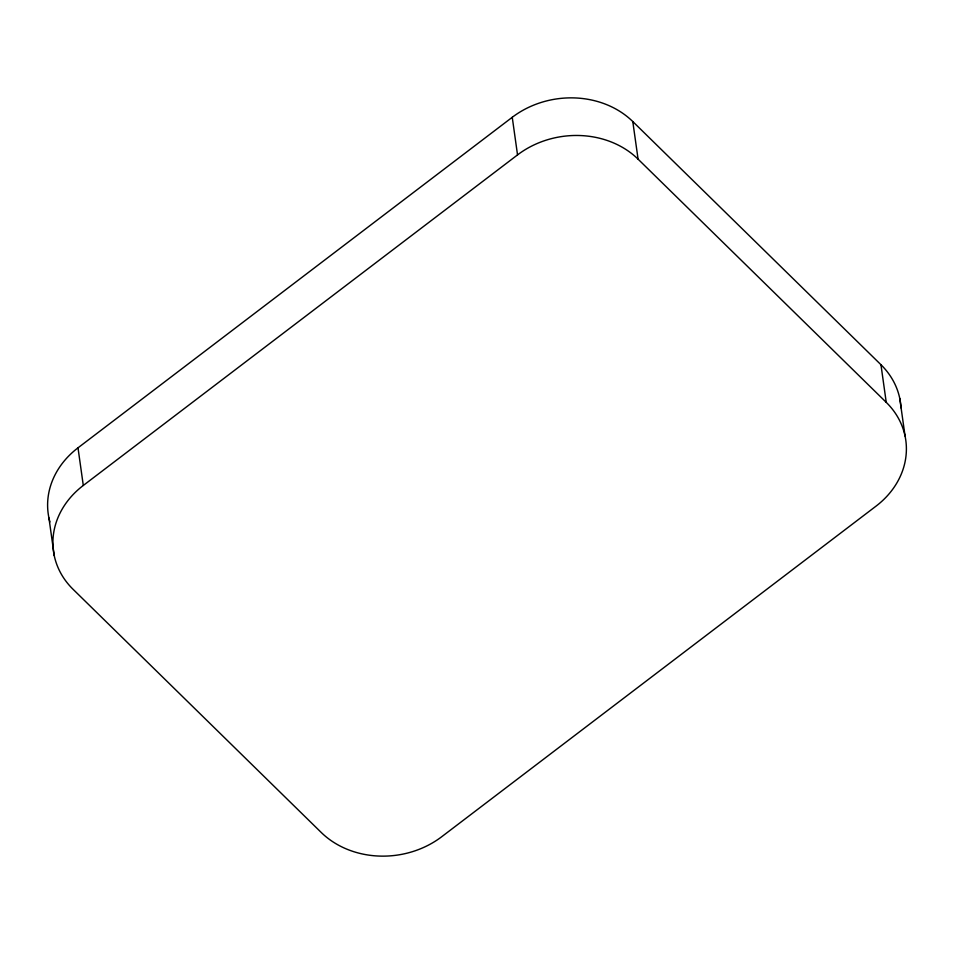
<?xml version="1.0" encoding="UTF-8"?>
<svg xmlns="http://www.w3.org/2000/svg" width="954" height="954" viewBox="0 0 954 954"><rect width="100%" height="100%" fill="white"/><g stroke="black" fill="none" stroke-linecap="round" stroke-linejoin="round"><path stroke-width="1.43" d="M49.918 521.957A85.765 73.208 -8 0 1 78.001 447.831L512.25 117.294A85.765 73.208 -8 0 1 632.788 121.552L880.959 364.726A85.765 73.208 -8 0 1 901.017 407.918M83.296 485.455L517.533 154.906A85.765 73.208 -8 0 1 638.083 159.163L886.242 402.349A85.765 73.208 -8 0 1 875.999 506.169L441.75 836.706A85.765 73.208 -8 0 1 321.212 832.448L73.041 589.274A85.765 73.208 -8 0 1 83.296 485.455L78.001 447.831M899.765 398.414L905.06 436.038M880.959 364.726L886.242 402.349M632.788 121.552L638.083 159.163M512.25 117.294L517.533 154.906M48.94 517.962L54.235 555.586"/></g></svg>
